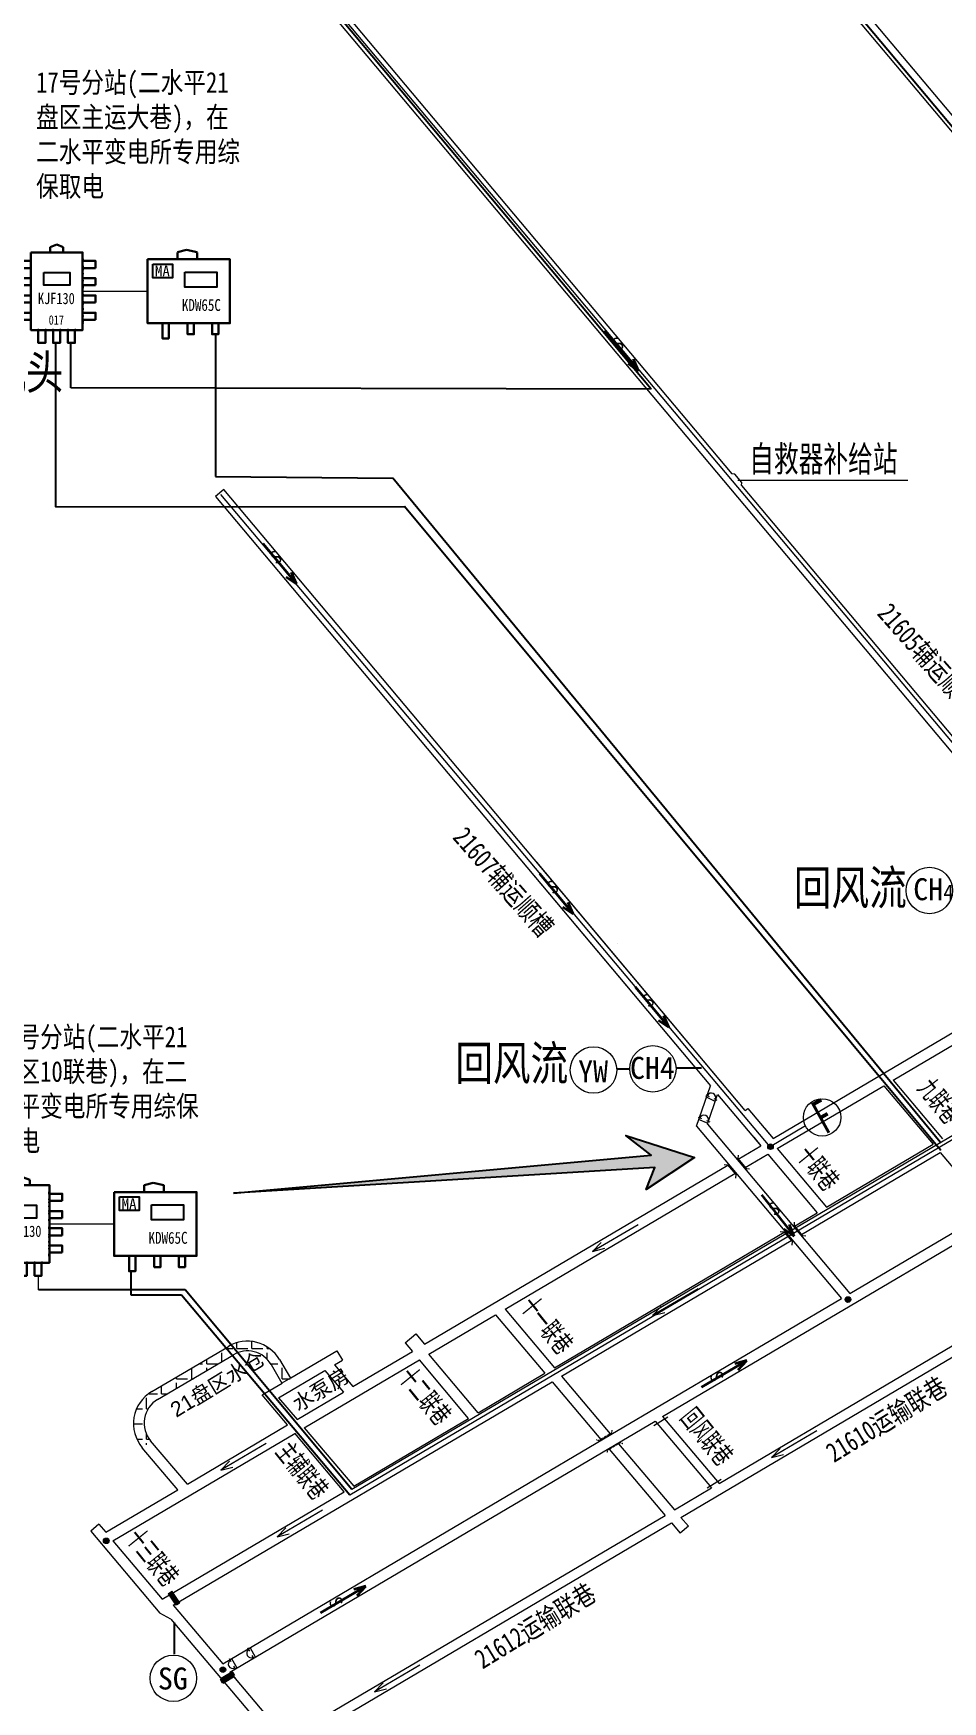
# Model space of a CAD drawing. Header units: millimetres. Extents: x 2501 to 6983, y 1724 to 12691.
# Drawn here: x 4093 to 4515, y 3292 to 4065 of the extents above; entities that cross this region are included whole.
import ezdxf
from ezdxf.enums import TextEntityAlignment as Align

# ---------------------------------------------------------------- set-up
doc = ezdxf.new("R2010")
doc.units = ezdxf.units.MM
doc.linetypes.add('2X0_5', pattern=[2.5, 2, -0.5])
doc.linetypes.add('X11', pattern=[6, 5, -1])
for name, color, linetype in [('0测量点名称', 7, 'Continuous'), ('4、10月', 131, 'Continuous'), ('6号煤底板等高线', 7, 'Continuous'), ('JMD', 6, 'Continuous'), ('PUB_TEXT', 7, 'Continuous'), ('图例', 7, 'Continuous'), ('通风系统', 7, 'Continuous'), ('风流', 7, 'Continuous')]:
    doc.layers.add(name, color=color, linetype=linetype)
doc.layers.add('井下工业网光缆', color=5, linetype='Continuous', lineweight=30)
doc.styles.get("Standard").update_dxf_attribs({"font": 'arial.ttf'})
doc.styles.add('宋体', font='', dxfattribs={"height": 2})
doc.styles.add('新宋体', font='', dxfattribs={"width": 0.8})
doc.styles.add('标准', font='', dxfattribs={"width": 0.667})
doc.styles.add('样三', font='simfang.ttf', dxfattribs={"width": 0.7})
doc.styles.get('宋体').set_extended_font_data('SimSun')
doc.styles.get('新宋体').set_extended_font_data('NSimSun')
doc.styles.get('标准').set_extended_font_data('SimSun')
doc.linetypes.add('442', pattern='A,5,[175,AAA.SHX,S=1,R=90,X=0,Y=0],5', length=10)
pattern_1 = [(0, (-36993695.0026, -20594.115), (0, 6.985), [5.08, -1.905]), (90, (-36993695.0026, -20594.115), (-6.985, 4e-16), [5.08, -1.905])]

# ---------------------------------------------------------------- blocks, each defined once
blk = doc.blocks.new('A$C16496DF1')
at = {"layer": '风流', "color": 1, "lineweight": 35}
for p, q in [((15.24, 0), (0, 19.05)), ((0, 19.05), (2.25, 13.71)), ((4.72, 15.68), (0, 19.05))]:
    blk.add_line(p, q, dxfattribs=at)
at = {"layer": '通风系统', "color": 1, "lineweight": 30, "insert": (12.69, 4.97, 3.08), "char_height": 6.075, "width": 34.878, "attachment_point": 1, "rotation": 213.25783}
blk.add_mtext('{\\fSimSun|b0|i0|c134|p2;S}', dxfattribs=at)
blk = doc.blocks.new('调节')
at = {"layer": 'JMD', "color": 5, "linetype": 'Continuous', "lineweight": 30}
for p, q in [((-0.18, 3.8), (-2.23, 2.77)), ((-0.63, 3.36), (-1.49, 1.76)), ((0.25, 3.24), (-0.61, 1.64)), ((0.36, 2.19), (-0.5, 0.59)), ((1.25, 2.07), (0.39, 0.47)), ((1.36, 1.01), (0.5, -0.59)), ((2.24, 0.9), (1.39, -0.7)), ((2.35, -0.16), (1.49, -1.76)), ((3.24, -0.27), (2.38, -1.87)), ((4.24, -1.45), (2.49, -2.93))]:
    blk.add_line(p, q, dxfattribs=at)
blk.add_lwpolyline([(-0.74, 4.41), (4.24, -1.45), (2.49, -2.93), (-2.49, 2.93)], close=True, dxfattribs=at)
blk = doc.blocks.new('12')
at = {"lineweight": 20}
for points in [[(420859.39, 4238962.49, 1), (420862.02, 4238962.49, 1)], [(420895.29, 4238891.63, 1), (420897.92, 4238891.63, 1)], [(420551.47, 4238779.81, 1), (420554.1, 4238779.81, 1)], [(420605.54, 4238720.09, 1), (420608.16, 4238720.09, 1)]]:
    blk.add_hatch(color=1, dxfattribs=at).paths.add_polyline_path(points)
at = {"layer": '6号煤底板等高线', "lineweight": 20, "transparency": 33554666}
h = blk.add_hatch(dxfattribs=at)
h.set_pattern_fill('ANGLE', color=3)
h.set_pattern_definition(pattern_1)
h.paths.add_polyline_path([(420573.29, 4238842.25), (420566.02, 4238837.96, 0.237563), (420569.67, 4238822.88), (420569.73, 4238822.81), (420573.54, 4238826.05, -0.358496)])
h.paths.add_polyline_path([(420633.23, 4238863.72, 0.193668), (420623.04, 4238871.6), (420616.21, 4238867.57, -0.311813), (420629.35, 4238861.45), (420634.42, 4238852.79), (420638.3, 4238855.06)])
h = blk.add_hatch(dxfattribs=at)
h.set_pattern_fill('ANGLE', color=3)
h.set_pattern_definition(pattern_1)
h.paths.add_polyline_path([(420574.05, 4238848.9, 0.204997), (420566.02, 4238837.96), (420573.29, 4238842.25, -0.091459), (420576.78, 4238845.28), (420611.87, 4238865.98, -0.091455), (420616.21, 4238867.57), (420623.04, 4238871.6, 0.204955), (420609.58, 4238869.86)])
at = {"color": 0, "lineweight": 20, "ltscale": 5}
for p, q in [((419797.19, 4240799.68, 7363.18), (421157.14, 4239179.94, 7363.18)), ((419653.95, 4240682.58, 7363.18), (420993.66, 4239086.93, 7363.18)), ((420282.34, 4239941.92, 7363.18), (420842.83, 4239274.35, 7363.18)), ((420837.38, 4239568.56, 7363.18), (421172.08, 4239169.92, 7363.18)), ((420847.33, 4239268.99, 7363.18), (421010.54, 4239074.61, 7363.18)), ((420603.5, 4239263.91, 7364.18), (420832.82, 4238990.78, 7364.18)), ((420849, 4238979.29, 7364.18), (420607.33, 4239267.12, 7364.18)), ((420748.57, 4239091.12, 7363.18), (420832.82, 4238990.78, 7363.18)), ((420849, 4238979.29, 7363.18), (420752.4, 4239094.34, 7363.18)), ((420913.22, 4238990.76, 12273.3), (420936.13, 4238963.64, 12273.3)), ((420917.58, 4238993.34, 12273.3), (420940.49, 4238966.22, 12273.3)), ((420836.2, 4238986.75, 7363.18), (420856.2, 4238962.93, 7363.18)), ((420849, 4238979.29, 7363.18), (420850.15, 4238980.25, 7363.18)), ((420850.15, 4238980.25, 7363.18), (420861.88, 4238966.28, 7363.18)), ((420826.46, 4238972.03, 12273.3), (420893.58, 4238892.09, 12273.3)), ((420831.54, 4238972.98, 12273.3), (420897.51, 4238894.41, 12273.3)), ((420852.91, 4238966.87, 7363.18), (420856.21, 4238962.94, 7363.18)), ((420852.91, 4238966.87, 7363.18), (420856.21, 4238962.94, 7363.18)), ((420857.88, 4238971.05, 7363.18), (420861.89, 4238966.28, 7363.18)), ((420857.88, 4238971.05, 7363.18), (420861.89, 4238966.28, 7363.18)), ((420859.47, 4238959.05, 7363.18), (420882.29, 4238931.88, 7363.18)), ((420859.47, 4238959.05, 7363.18), (420882.29, 4238931.88, 7363.18)), ((420863.84, 4238961.63, 7363.18), (420886.65, 4238934.45, 7363.18)), ((420939.4, 4238959.77, 12273.3), (420962, 4238933.02, 12273.3)), ((420733.27, 4238884.55, 7363.18), (420756.16, 4238857.46, 7363.18)), ((420737.64, 4238887.13, 7363.18), (420760.53, 4238860.04, 7363.18)), ((420691.37, 4238871.56, 7363.18), (420696.35, 4238875.74, 7363.18)), ((420696.35, 4238875.74, 7363.18), (420700.35, 4238870.97, 7363.18)), ((420573.89, 4238849, 7363.18), (420609.41, 4238869.96, 7363.18)), ((420576.61, 4238845.38, 7363.18), (420611.7, 4238866.08, 7363.18)), ((420659.63, 4238867.85, 7363.18), (420662.23, 4238863.57, 7363.18)), ((420691.37, 4238871.56, 7363.18), (420694.68, 4238867.62, 7363.18)), ((420725.12, 4238839.14, 7363.18), (420702.33, 4238866.29, 7363.18)), ((420633.06, 4238863.82, 7363.18), (420638.14, 4238855.16, 7363.18)), ((420654.15, 4238858.81, 7363.18), (420662.69, 4238848.75, 7363.18)), ((420658.52, 4238861.39, 7363.18), (420667.06, 4238851.33, 7363.18)), ((420720.75, 4238836.56, 7363.18), (420697.96, 4238863.71, 7363.18)), ((420759.44, 4238853.58, 7363.18), (420782.05, 4238826.82, 7363.18)), ((420763.81, 4238856.16, 7363.18), (420786.4, 4238829.41, 7363.18)), ((420632.68, 4238846.14, 7363.18), (420641.22, 4238836.08, 7363.18)), ((420807.22, 4238835.33, 7363.18), (420833.4, 4238804.34, 7363.18)), ((420810.71, 4238837.39, 7363.18), (420836.9, 4238806.4, 7363.18)), ((420644.51, 4238832.22, 7363.18), (420667.5, 4238805.14, 7363.18)), ((420785.91, 4238822.25, 7363.18), (420811.81, 4238791.59, 7363.18)), ((420790.27, 4238824.84, 7363.18), (420816.18, 4238794.17, 7363.18)), ((420814.76, 4238788.11, 7363.18), (420818.79, 4238783.33, 7363.18)), ((420819.12, 4238790.69, 7363.18), (420822.61, 4238786.56, 7363.18)), ((420549.4, 4238787.58, 7363.18), (420545.58, 4238784.36, 7363.18)), ((420545.58, 4238784.36, 7363.18), (420577.56, 4238746.27, 7363.18)), ((420549.4, 4238787.58, 7363.18), (420552.59, 4238783.78, 7363.18)), ((420822.61, 4238786.56, 7363.18), (420818.79, 4238783.33, 7363.18)), ((420555.88, 4238779.86, 7363.18), (420578.66, 4238752.73, 7363.18)), ((420583.84, 4238749.98, 7363.18), (420586.43, 4238746.9, 7363.18)), ((420582.73, 4238743.52, 7363.18), (420577.56, 4238746.27, 7363.18)), ((420582.73, 4238743.52, 7363.18), (420609.1, 4238712.31, 7363.18)), ((420586.44, 4238746.91, 7363.18), (420606.75, 4238722.86, 7363.18)), ((420610.03, 4238718.98, 7363.18), (420612.93, 4238715.55, 7363.18)), ((420610.03, 4238718.98, 12273.3), (420636.21, 4238687.99, 12273.3)), ((420609.11, 4238712.32, 12273.3), (420634.79, 4238681.92, 12273.3))]:
    blk.add_line(p, q, dxfattribs=at)
at = {"color": 6, "lineweight": 20, "ltscale": 0.5}
for p, q in [((421022.42, 4239057.68, 9818.24), (419659.97, 4240678.92, 3109.99)), ((420860.54, 4238962.47, 12273.3), (420605.9, 4239264.89, 7464.36)), ((420876.91, 4238972.19, 12273.3), (420860.54, 4238962.47, 12273.3))]:
    blk.add_line(p, q, dxfattribs=at)
at = {"color": 0, "lineweight": 20}
blk.add_line((420607.33, 4239267.12, 7365.18), (420603.5, 4239263.91, 7365.18), dxfattribs=at)
at = {"color": 0, "linetype": 'X11', "lineweight": 20, "ltscale": 2}
blk.add_line((420629.18, 4238861.55, 7363.18), (420634.26, 4238852.88, 7363.18), dxfattribs=at)
at = {"color": 0, "lineweight": 20, "ltscale": 5, "flags": 128}
for points, elevation in [([(420847.33, 4239268.99), (420847.46, 4239270.4), (420844.24, 4239274.23), (420842.83, 4239274.35)], 7363.18), ([(420861.89, 4238966.29), (421001.84, 4239048.86)], 12273.3), ([(420917.59, 4238993.33), (421005.1, 4239044.97)], 7363.18), ([(420863.85, 4238961.61), (420913.23, 4238990.75)], 7363.18), ([(420845.64, 4238958.61), (420845.53, 4238957.01), (420849.36, 4238952.45), (420850.96, 4238952.28)], 7363.18), ([(420845.74, 4238956.76), (420856.21, 4238962.94)], 12273.3), ([(420845.74, 4238956.76), (420856.21, 4238962.94)], 12273.3), ([(420849.02, 4238952.86), (420859.48, 4238959.04)], 7363.18), ([(420875.08, 4238921.82), (420939.4, 4238959.77)], 7363.18), ([(420886.65, 4238934.45), (420936.13, 4238963.64)], 7363.18), ([(420700.35, 4238870.97), (420840.94, 4238953.93)], 12273.3), ([(420839.17, 4238954.32), (420840.76, 4238954.15), (420844.6, 4238949.58), (420844.48, 4238947.98)], 7363.18), ([(420845.35, 4238956.53), (420845.35, 4238956.53)], 12273.3), ([(420737.64, 4238887.13), (420844.22, 4238950.03)], 7363.18), ([(420871.71, 4238927.55), (420871.6, 4238925.96), (420875.44, 4238921.39), (420877.03, 4238921.22)], 2453.06), ([(420871.82, 4238925.7), (420882.29, 4238931.88)], 7363.18), ([(420897.51, 4238894.41), (420958.01, 4238930.11)], 7363.18), ([(420760.53, 4238860.04), (420867.02, 4238922.87)], 7363.18), ([(420810.71, 4238837.39), (420960.55, 4238925.8)], 7363.18), ([(420865.24, 4238923.26), (420866.84, 4238923.09), (420870.67, 4238918.52), (420870.56, 4238916.92)], 2453.06), ([(420763.81, 4238856.16), (420870.28, 4238918.99)], 7363.18), ([(420786.72, 4238829.04), (420893.58, 4238892.09)], 7363.18), ([(420702.33, 4238866.29), (420733.27, 4238884.55)], 7363.18), ([(420638.35, 4238855.29), (420659.63, 4238867.85)], 7363.18), ([(420667.06, 4238851.33), (420694.67, 4238867.62)], 12273.3), ([(420632.68, 4238846.14), (420654.15, 4238858.81)], 7363.18), ([(420644.54, 4238832.18), (420697.96, 4238863.71)], 7363.18), ([(420658.52, 4238861.39), (420662.23, 4238863.57)], 7363.18), ([(420583.84, 4238749.98), (420759.44, 4238853.58)], 7363.18), ([(420636.85, 4238833.51), (420625.03, 4238847.43), (420634.26, 4238852.88)], 7363.18), ([(420638.14, 4238855.16), (420638.35, 4238855.29)], 7363.18), ([(420725.12, 4238839.14), (420756.16, 4238857.46)], 7363.18), ([(420641.22, 4238836.09), (420662.69, 4238848.75)], 12273.3), ([(420610.03, 4238718.98), (420807.22, 4238835.33)], 7363.18), ([(420667.5, 4238805.14), (420720.75, 4238836.56)], 7363.18), ([(420555.88, 4238779.86), (420640.17, 4238829.6)], 7363.18), ([(420590.4, 4238806.1), (420636.85, 4238833.51)], 12273.3), ([(420606.75, 4238722.86), (420786.72, 4238829.04)], 7363.18), ([(420663.13, 4238802.56), (420640.14, 4238829.64)], 7363.18), ([(420586.03, 4238803.52), (420569.5, 4238822.98)], 7363.18), ([(420590.4, 4238806.1), (420573.37, 4238826.15)], 7363.18), ([(420552.59, 4238783.79), (420586.03, 4238803.52)], 12273.3), ([(420578.66, 4238752.73), (420663.13, 4238802.56)], 7363.18)]:
    blk.add_lwpolyline(points, dxfattribs=dict(at, elevation=elevation))
at = {"color": 0, "lineweight": 20, "ltscale": 5, "elevation": 7363.18}
for points in [[(420826.46, 4238972.03), (420832.82, 4238990.78)], [(420831.54, 4238972.98), (420836.2, 4238986.75)], [(420836.9, 4238806.4), (420991.77, 4238897.78)], [(420819.12, 4238790.69), (420994.72, 4238894.3)], [(420816.18, 4238794.17), (420833.4, 4238804.34)], [(420634.79, 4238681.92), (420814.76, 4238788.11)], [(420636.21, 4238687.99), (420811.81, 4238791.6)], [(420814.76, 4238788.11), (420814.76, 4238788.11)]]:
    blk.add_lwpolyline(points, dxfattribs=at)
at = {"color": 0, "lineweight": 20, "ltscale": 5, "elevation": 12273.3, "flags": 128}
blk.add_lwpolyline([(420587.11, 4238809.96), (420587.11, 4238809.96)], close=True, dxfattribs=at)
at = {"color": 6, "lineweight": 20, "ltscale": 0.5}
blk.add_circle((420884.64, 4238976.07, 12273.3), 8.66, dxfattribs=at)
at = {"color": 1, "lineweight": 20}
for centre in [(420860.7, 4238962.49, 9817.24), (420896.6, 4238891.63, 12273.3), (420552.79, 4238779.81, 9817.24), (420606.85, 4238720.09, 12273.3)]:
    blk.add_circle(centre, 1.31, dxfattribs=at)
at = {"color": 0, "lineweight": 20, "ltscale": 5}
for centre, radius, start, end in [((420618.18, 4238855.1, 7363.18), 17.25, 30.36756, 120.5422), ((420618.18, 4238855.1, 7363.18), 12.75, 30.36756, 120.5422), ((420582.65, 4238834.14, 7363.18), 17.25, 120.5422, 220.33583), ((420583.09, 4238834.4, 7363.18), 12.75, 120.5422, 220.33583)]:
    blk.add_arc(centre, radius, start, end, dxfattribs=at)
at = {"layer": '6号煤底板等高线', "lineweight": 20}
blk.add_line((420845.54, 4239271.5, 9518.57), (420924.29, 4239271.5, 9518.57), dxfattribs=at)
at = {"layer": '6号煤底板等高线', "color": 1, "lineweight": 20}
for p, q in [((420806.66, 4238833.29, 12273.3), (420813.08, 4238837.21, 12273.3)), ((420831.38, 4238804.45, 12273.3), (420837.8, 4238808.37, 12273.3))]:
    blk.add_line(p, q, dxfattribs=at)
at = {"layer": '6号煤底板等高线', "lineweight": 20, "elevation": 7363.18}
blk.add_lwpolyline([(420638.14, 4238855.16), (420634.25, 4238852.89)], dxfattribs=at)
at = {"layer": '图例', "color": 30, "linetype": 'Continuous', "lineweight": 20}
for p, q in [((420830.68, 4238986.57, 7363.18), (420832.2, 4238985.84, 7363.18)), ((420835.06, 4238983.48, 7363.18), (420830.7, 4238985.58, 7363.18)), ((420834.36, 4238984.8, 7363.18), (420835.88, 4238984.07, 7363.18)), ((420827.2, 4238976.13, 7364.18), (420828.77, 4238975.5, 7364.18)), ((420831.78, 4238973.33, 7364.18), (420827.29, 4238975.14, 7364.18)), ((420830.99, 4238974.6, 7364.18), (420832.56, 4238973.97, 7364.18)), ((420619.3, 4238728.71, 12273.3), (420618.46, 4238730.18, 12273.3)), ((420619.47, 4238730.2, 12273.3), (420621.88, 4238726, 12273.3)), ((420621.34, 4238725.17, 12273.3), (420620.5, 4238726.63, 12273.3)), ((420610.75, 4238723.72, 12273.3), (420609.91, 4238725.18, 12273.3)), ((420610.92, 4238725.21, 12273.3), (420613.33, 4238721.01, 12273.3)), ((420612.79, 4238720.18, 12273.3), (420611.95, 4238721.64, 12273.3))]:
    blk.add_line(p, q, dxfattribs=at)
for centre, start, end in [((420833.28, 4238985.32, 7363.18), 334.28283, 154.28283), ((420829.88, 4238975.05, 7364.18), 337.96562, 157.96562), ((420619.9, 4238727.67, 12273.3), 119.86704, 299.86704), ((420611.35, 4238722.68, 12273.3), 119.86704, 299.86704)]:
    blk.add_arc(centre, 2.04, start, end, dxfattribs=at)
at = {"layer": '通风系统', "color": 7, "linetype": '2X0_5', "lineweight": 20, "ltscale": 0.005, "elevation": 7363.18, "flags": 128}
for points in [[(420787.19, 4238831.08), (420787.01, 4238829.77), (420781.07, 4238826.24), (420779.97, 4238826.65)], [(420792.24, 4238824.81), (420791.01, 4238825.28), (420785.06, 4238821.74), (420784.9, 4238820.58)]]:
    blk.add_lwpolyline(points, dxfattribs=at)
at = {"layer": '风流', "color": 5, "lineweight": 20}
for p, q in [((420799.3, 4238926.33, 12273.3), (420778.25, 4238913.98, 12273.3)), ((420782.27, 4238918.17, 12273.3), (420778.25, 4238913.98, 12273.3)), ((420778.25, 4238913.98, 12273.3), (420783.87, 4238915.44, 12273.3)), ((420827.11, 4238896.57, 12273.3), (420806.07, 4238884.22, 12273.3)), ((420810.09, 4238888.41, 12273.3), (420806.07, 4238884.22, 12273.3)), ((420806.07, 4238884.22, 12273.3), (420811.69, 4238885.69, 12273.3)), ((420882.22, 4238830.74, 12273.3), (420861.18, 4238818.39, 12273.3)), ((420626.93, 4238824.87, 12273.3), (420605.89, 4238812.52, 12273.3)), ((420865.19, 4238822.58, 12273.3), (420861.18, 4238818.39, 12273.3)), ((420861.18, 4238818.39, 12273.3), (420866.79, 4238819.85, 12273.3)), ((420609.9, 4238816.71, 12273.3), (420605.89, 4238812.52, 12273.3)), ((420605.89, 4238812.52, 12273.3), (420611.5, 4238813.99, 12273.3)), ((420653, 4238793.97, 12273.3), (420631.96, 4238781.62, 12273.3)), ((420635.97, 4238785.81, 12273.3), (420631.96, 4238781.62, 12273.3)), ((420631.96, 4238781.62, 12273.3), (420637.57, 4238783.09, 12273.3)), ((420698.13, 4238722.1, 12273.3), (420677.08, 4238709.75, 12273.3)), ((420681.1, 4238713.94, 12273.3), (420677.08, 4238709.75, 12273.3)), ((420677.08, 4238709.75, 12273.3), (420682.7, 4238711.21, 12273.3))]:
    blk.add_line(p, q, dxfattribs=at)
at = {"lineweight": 20}
for p, rotation in [((420799.13, 4239341.25, 7716.97), 181.2142099870467), ((420640.57, 4239242.38, 12270.22), 181.2142099870467), ((420768.85, 4239089.44, 7809.26), 181.2142099870467), ((420813.21, 4239036.94, 9787.98), 181.2142099870467), ((420871.74, 4238940.12, 12273.3), 179.7562003577499), ((420830.85, 4238866.07, 7364.18), 261.7494175588598), ((420654.33, 4238761.46, 19638.49), 261.7494175588598)]:
    blk.add_blockref('A$C16496DF1', p, dxfattribs=dict(at, rotation=rotation))
for p, xscale, yscale, zscale, rotation in [((420584.95, 4238753.66, 7363.18), 0.8000000000000002, 0.8000000000000002, 0.8000000000000002, 173.2704345315389), ((420608.56, 4238717.2, 12273.3), 0.8, 0.8, 0.8, 260.528290320204)]:
    blk.add_blockref('调节', p, dxfattribs=dict(at, xscale=xscale, yscale=yscale, zscale=zscale, rotation=rotation))
at = {"color": 7, "linetype": '442', "lineweight": 20, "ltscale": 0.005, "style": '标准', "width": 0.78}
for s, p in [('21605辅运顺槽', (420909.74, 4239209.36, 12273.3)), ('21607辅运顺槽', (420712.95, 4239105.64, 12273.3))]:
    blk.add_text(s, height=9, rotation=311.46896, dxfattribs=at).set_placement(p)
at = {"color": 7, "linetype": '442', "lineweight": 20, "style": '标准', "width": 0.6}
for s, p in [('九联巷', (420928.56, 4238989.54, 15363.67)), ('十一联巷', (420744.25, 4238888.47, 15363.67)), ('十二联巷', (420687.82, 4238855.6, 9846.04)), ('回风联巷', (420818.5, 4238836.77, 15363.67)), ('主辅联巷', (420630.93, 4238821.04, 9646.67)), ('十三联巷', (420561.59, 4238780.84, 15363.67))]:
    e = blk.add_text(s, height=9, rotation=308.96066, dxfattribs=at)
    e.set_placement(p)
    e.dxf.unprotected_set("ltscale", 0)
e = blk.add_text('十联巷', height=9, rotation=308.96066, dxfattribs=at)
e.set_placement((420884.13, 4238939.58, 7363.18), align=Align.BOTTOM_RIGHT)
e.dxf.unprotected_set("ltscale", 0)
at = {"color": 7, "linetype": '442', "lineweight": 20, "ltscale": 0.005, "style": '标准', "width": 0.78}
for s, p in [('21610运输联巷', (420944.97, 4238846.32, 7363.18)), ('21612运输联巷', (420782.05, 4238750.61, 7363.18))]:
    blk.add_text(s, height=9.072, rotation=31.55501, dxfattribs=at).set_placement(p, align=Align.BOTTOM_RIGHT)
at = {"color": 6, "lineweight": 20, "ltscale": 0.5, "insert": (420878.19, 4238981.85, 12273.3), "char_height": 15.9, "attachment_point": 1, "rotation": 29.01383, "style": '标准'}
blk.add_mtext_dynamic_manual_height_columns('F', width=557.665, gutter_width=79.5, heights=[15.9], dxfattribs=at)
at = {"layer": '0测量点名称', "color": 30, "lineweight": 20, "ltscale": 5, "char_height": 7, "width": 90.1454, "attachment_point": 7, "rotation": 31.39593}
for s, insert in [('{\\C0;21盘区水仓}', (420585.65, 4238836.11, 7363.19)), ('{\\C0;水泵房}', (420642.2, 4238838.83, 7363.19))]:
    blk.add_mtext(s, dxfattribs=dict(at, insert=insert))
at = {"layer": 'PUB_TEXT', "lineweight": 20, "style": '样三', "width": 0.7}
blk.add_text('自救器补给站', height=12, rotation=0.04934, dxfattribs=at).set_placement((420850.83, 4239275.33, 2451.64))
blk = doc.blocks.new('安全监控分站')
at = {"layer": '4、10月', "color": 1}
blk.add_lwpolyline([(402267.09, 4250591.89), (402279.09, 4250591.89), (402279.09, 4250585.89), (402267.09, 4250585.89)], close=True, dxfattribs=at)
at = {"layer": '井下工业网光缆', "color": 4, "lineweight": 30}
for p, q in [((402270.09, 4250603.56), (402273.09, 4250604.76)), ((402273.09, 4250604.76), (402276.09, 4250603.56)), ((402270.09, 4250601.16), (402270.09, 4250603.56)), ((402276.09, 4250601.16), (402276.09, 4250603.56)), ((402261.09, 4250565.16), (402285.09, 4250565.16))]:
    blk.add_line(p, q, dxfattribs=at)
for points in [[(402255.09, 4250593.89), (402255.09, 4250597.16), (402261.09, 4250597.16), (402261.09, 4250593.89)], [(402261.09, 4250601.16), (402285.09, 4250601.16), (402285.09, 4250565.16), (402261.09, 4250565.16)], [(402291.09, 4250593.89), (402291.09, 4250597.16), (402285.09, 4250597.16), (402285.09, 4250593.89)], [(402255.09, 4250585.89), (402255.09, 4250589.16), (402261.09, 4250589.16), (402261.09, 4250585.89)], [(402291.09, 4250585.89), (402291.09, 4250589.16), (402285.09, 4250589.16), (402285.09, 4250585.89)], [(402255.09, 4250577.89), (402255.09, 4250581.16), (402261.09, 4250581.16), (402261.09, 4250577.89)], [(402291.09, 4250577.89), (402291.09, 4250581.16), (402285.09, 4250581.16), (402285.09, 4250577.89)], [(402255.09, 4250569.89), (402255.09, 4250573.16), (402261.09, 4250573.16), (402261.09, 4250569.89)], [(402291.09, 4250569.89), (402291.09, 4250573.16), (402285.09, 4250573.16), (402285.09, 4250569.89)], [(402267.8, 4250565.16), (402264.52, 4250565.16), (402264.52, 4250559.16), (402267.8, 4250559.16)], [(402274.65, 4250565.16), (402271.38, 4250565.16), (402271.38, 4250559.16), (402274.65, 4250559.16)], [(402281.51, 4250565.16), (402278.24, 4250565.16), (402278.24, 4250559.16), (402281.51, 4250559.16)]]:
    blk.add_lwpolyline(points, close=True, dxfattribs=at)
for p in [(402285.09, 4250597.89), (402285.09, 4250597.16), (402285.09, 4250594.62), (402285.09, 4250593.16), (402285.09, 4250591.35), (402285.09, 4250589.16), (402285.09, 4250588.07), (402285.09, 4250587.96), (402285.09, 4250585.16), (402285.09, 4250584.8), (402285.09, 4250581.53), (402285.09, 4250581.16), (402285.09, 4250578.25), (402285.09, 4250577.16), (402285.09, 4250574.98), (402285.09, 4250574.76), (402285.09, 4250573.16), (402285.09, 4250571.71), (402285.09, 4250569.16), (402285.09, 4250568.44), (402264.52, 4250565.16), (402267.95, 4250565.16), (402271.38, 4250565.16), (402274.81, 4250565.16), (402278.24, 4250565.16), (402281.66, 4250565.16)]:
    blk.add_point(p, dxfattribs=at)
at = {"layer": '井下工业网光缆', "color": 4, "lineweight": 30, "style": '新宋体', "width": 0.8}
blk.add_text('KJF130', height=5.225, dxfattribs=at).set_placement((402264.37, 4250577.18))
blk = doc.blocks.new('电源箱')
at = {"layer": '4、10月', "color": 1}
for points in [[(402048.53, 4247528.01), (402057.53, 4247528.01), (402057.53, 4247521.65), (402048.53, 4247521.65)], [(402063.36, 4247524.3), (402078.12, 4247524.3), (402078.12, 4247517.32), (402063.36, 4247517.32)]]:
    blk.add_lwpolyline(points, close=True, dxfattribs=at)
at = {"layer": '井下工业网光缆', "color": 4, "lineweight": 30}
for p, q in [((402064.12, 4247534.57), (402059.94, 4247533.45)), ((402069.04, 4247533.45), (402064.12, 4247534.57)), ((402059.92, 4247533.39), (402059.92, 4247530.29)), ((402069.03, 4247533.39), (402069.03, 4247530.29))]:
    blk.add_line(p, q, dxfattribs=at)
for points in [[(402045.95, 4247530.24), (402084.24, 4247530.24), (402084.24, 4247500.6), (402045.95, 4247500.63)], [(402052.91, 4247500.64), (402055.88, 4247500.64), (402055.88, 4247493.54), (402052.91, 4247493.54)], [(402064.57, 4247500.63), (402067.54, 4247500.63), (402067.54, 4247495.49), (402064.57, 4247495.49)], [(402075.93, 4247500.58), (402078.91, 4247500.58), (402078.91, 4247495.44), (402075.93, 4247495.44)]]:
    blk.add_lwpolyline(points, close=True, dxfattribs=at)
at = {"layer": '4、10月', "color": 1, "insert": (402049.48, 4247527.31), "char_height": 5.0544, "width": 4.0436, "attachment_point": 1, "style": '宋体'}
blk.add_mtext('{\\fFangSong|b0|i0|c134|p49;MA}', dxfattribs=at)
at = {"layer": '井下工业网光缆', "color": 4, "lineweight": 30, "style": '新宋体', "width": 0.8}
blk.add_text('KDW65C', height=5.533, dxfattribs=at).set_placement((402061.95, 4247506.26))

msp = doc.modelspace()

# ---------------------------------------------------------------- hatches: boundary and pattern name
h = msp.add_hatch(color=1)
h.dxf.hatch_style = 1
h.paths.add_polyline_path([(4399.65, 3543.86), (4367.81, 3554.01), (4379.67, 3544.87), (4185.94, 3527.27), (4381.36, 3539.12), (4377.28, 3528.96)])

# ---------------------------------------------------------------- linework, layer by layer
for p, q in [((4379.64, 3899.99, -3234.06), (3235.62, 5264.66, -8143.17)), ((4720.66, 3781.05, -3234.06), (3692.85, 5007.52)), ((4110.65, 3900.55, -3234.06), (4110.65, 3921.4, -3234.06)), ((4379.64, 3899.99, -3234.06), (4110.65, 3900.55, -3234.06)), ((4363.61, 3584.91), (4369.66, 3584.93)), ((4391.54, 3585.33), (4403.02, 3585.33)), ((4158.52, 3328.31, 6585.85), (4158.52, 3313.54, 6585.85))]:
    msp.add_line(p, q)
at = {"color": 0, "lineweight": 20}
for p, q in [((4116.08, 3945.4, -3234.06), (4146.08, 3945.4, -3234.06)), ((4100.64, 3513.01, -3234.06), (4130.64, 3513.01, -3234.06))]:
    msp.add_line(p, q, dxfattribs=at)
at = {"color": 1, "linetype": '442', "lineweight": 20}
for p, q in [((4122, 3931.77, -3234.06), (4122.08, 3931.77, -3234.06)), ((4363.97, 3643.14, -3234.06), (4364.06, 3643.14, -3234.06)), ((4106.55, 3500.99, -3234.06), (4106.64, 3500.99, -3234.06))]:
    msp.add_line(p, q, dxfattribs=at)
at = {"color": 1}
for p, q in [((4103.51, 3920.99, -3234.06), (4103.51, 3845.44, -3234.06)), ((4103.51, 3845.44, -3234.06), (4265.23, 3845.55, -3234.06)), ((4513.82, 3547.09, -3234.06), (4265.23, 3845.55, -3234.06)), ((4138.56, 3479.96), (4138.56, 3491.13)), ((4161.93, 3479.96), (4138.56, 3479.96)), ((4239.99, 3387.23, -3234.06), (4161.93, 3479.96))]:
    msp.add_line(p, q, dxfattribs=at)
at = {"color": 6}
for p, q in [((4177.65, 3924.84, -3234.06), (4177.65, 3859.52, -3234.06)), ((4177.65, 3859.52, -3234.06), (4259.89, 3858.68, -3234.06)), ((4513.65, 3550.9, -3234.06), (4259.89, 3858.68, -3234.06)), ((4163.6, 3482.48, 117.88), (4095.61, 3482.48, -3234.06)), ((4240.78, 3389.86, -3234.06), (4163.6, 3482.48, 117.88))]:
    msp.add_line(p, q, dxfattribs=at)
at = {"color": 1, "lineweight": 20}
msp.add_line((4927, 3792.67, -3234.06), (4239.99, 3387.23, -3234.06), dxfattribs=at)
at = {"color": 6, "lineweight": 20}
for p, q in [((4926.16, 3793.74, -3234.06), (4240.78, 3389.86, -3234.06)), ((4095.61, 3482.48, -3234.06), (4095.61, 3489.01, -3234.06))]:
    msp.add_line(p, q, dxfattribs=at)
msp.add_lwpolyline([(4185.94, 3527.27), (4379.67, 3544.87), (4367.81, 3554.01), (4399.65, 3543.86), (4377.28, 3528.96), (4381.36, 3539.12), (4185.94, 3527.27)])
at = {"color": 7, "lineweight": 20}
for centre in [(4508.57, 3667.6), (4352.87, 3584.37), (4380.41, 3584.94), (4158.14, 3302.43, -13053.97)]:
    msp.add_circle(centre, 10.76, dxfattribs=at)

# ---------------------------------------------------------------- block references
at = {"lineweight": 20}
msp.add_blockref('12', (-416425.77, -4235413.67, -3234.06), dxfattribs=at)
at = {"color": 6, "lineweight": 20}
for name, p in [('安全监控分站', (-398169.01, -4246637.77, -3234.06)), ('电源箱', (-397899.87, -4243570.04, -3234.06)), ('安全监控分站', (-398184.46, -4247070.15, -3234.06)), ('电源箱', (-397915.32, -4244002.43, -3234.06))]:
    msp.add_blockref(name, p, dxfattribs=at)

# ---------------------------------------------------------------- texts
at = {"color": 3, "lineweight": 20, "char_height": 10.2, "width": 16.7762}
for s, insert, attachment_point in [('{\\fSimSun|b0|i0|c134|p2;CH\\H0.7059x;4}', (4501.11, 3673.29, -3233.46), 1), ('{\\fSimSun|b0|i0|c134|p2;YW}', (4359.63, 3588.9, 0.6), 3), ('{\\fSimSun|b0|i0|c134|p2;CH4}', (4390.61, 3590.47, 0.6), 3), ('{\\fSimSun|b0|i0|c134|p2;SG}', (4150.94, 3307.42, -13053.37), 1)]:
    msp.add_mtext(s, dxfattribs=dict(at, insert=insert, attachment_point=attachment_point))
at = {"layer": '井下工业网光缆', "color": 1, "lineweight": 20, "style": '新宋体', "width": 0.8}
msp.add_text('017', height=4.354, dxfattribs=at).set_placement((4100.33, 3929.86, -3234.06))
at = {"layer": '井下工业网光缆', "color": 6, "lineweight": 20, "attachment_point": 1, "style": '新宋体'}
for s, insert, char_height, width in [('{\\C1;17号分站(二水平21盘区主运大巷)，在二水平变电所专用综保取电 }', (4094.49, 4046.99, -3234.06), 9.6282, 98.1047), ('{\\C0;21605辅运掘进工作面总馈/皮带机头总馈/高爆开关}', (3827.99, 3915.91, -13054.19), 16, 280.6769), ('{\\C0;回风流}', (4445.72, 3676.95, -6005.03), 16, 280.6769), ('{\\C1;13号分站(二水平21盘区10联巷)，在二水平变电所专用综保取电 }', (4075.35, 3604.58, -3234.06), 9.6282, 98.1047), ('{\\C0;回风流}', (4288.79, 3595.6, -9820.13), 16, 280.6769)]:
    msp.add_mtext(s, dxfattribs=dict(at, insert=insert, char_height=char_height, width=width))

doc.saveas('drawing.dxf')
